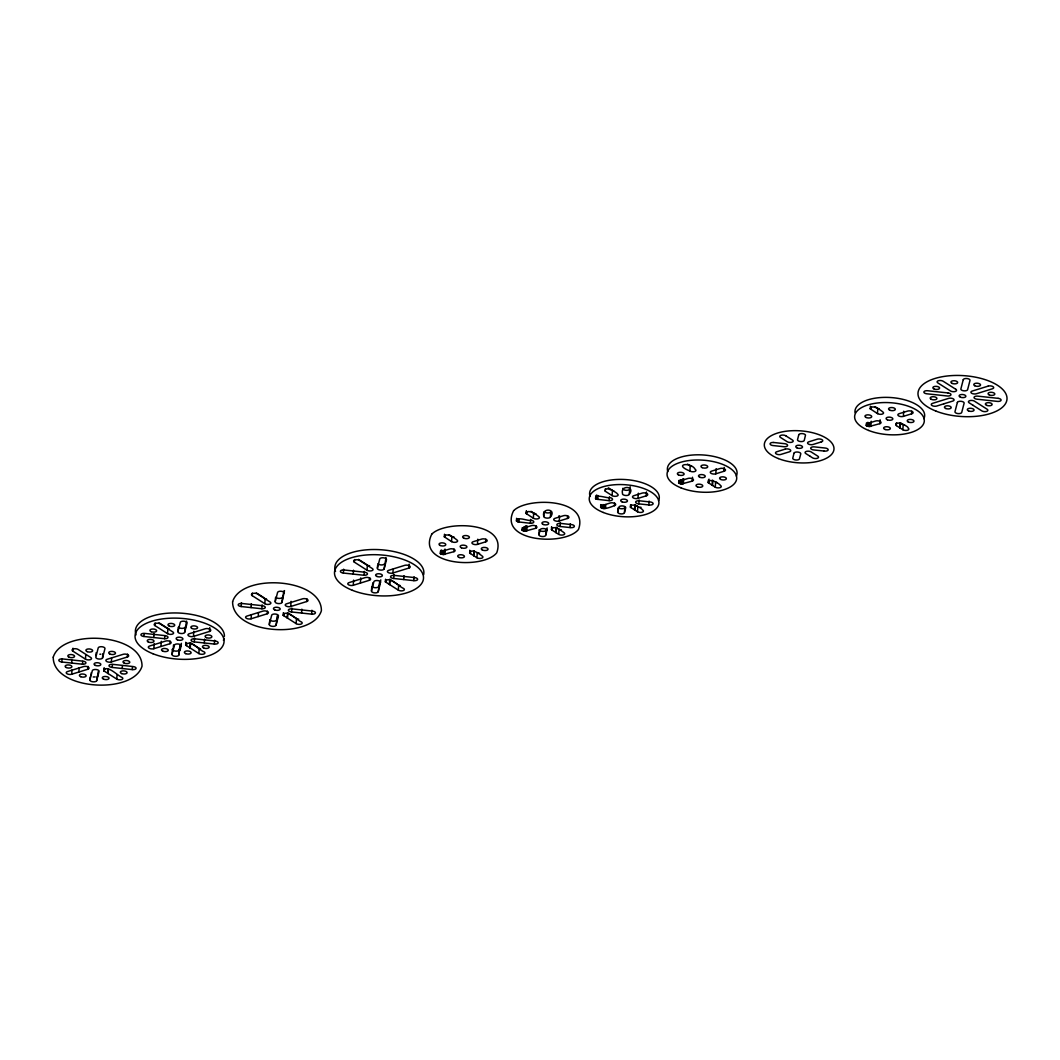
<?xml version="1.0" encoding="UTF-8"?>
<svg xmlns="http://www.w3.org/2000/svg" width="1060" height="1060" viewBox="0 0 1060 1060"><rect width="100%" height="100%" fill="white"/><g stroke="black" fill="none" stroke-linecap="round" stroke-linejoin="round"><path stroke-width="1.5" d="M61.838 662.01A3.405 1.563 3.9 0 1 58.856 660.115A3.405 1.563 3.9 0 1 62.619 658.949L83.382 661.202A3.405 1.563 3.9 0 1 85.886 663.043A3.405 1.563 3.9 0 1 82.521 664.222L61.838 662.01L62.023 659.135M71.696 663.07L71.881 660.194M72.809 651.105A3.405 1.563 3.9 0 1 73.365 648.945A3.405 1.563 3.9 0 1 78.135 649.449L90.789 657.518A3.405 1.563 3.9 0 1 90.232 659.678A3.405 1.563 3.9 0 1 85.462 659.161L72.809 651.105L72.994 648.23M71.722 674.24L87.847 669.244A3.405 1.563 3.9 0 0 88.245 667.058A3.405 1.563 3.9 0 0 83.448 666.621L67.522 671.563A3.405 1.563 3.9 0 0 66.952 673.723A3.405 1.563 3.9 0 0 71.722 674.24L72.027 669.933M78.864 672L79.169 667.694M82.521 664.222L82.72 661.361M85.462 659.161L85.754 654.855M87.847 669.244L88.046 666.369M89.941 679.897L92.326 670.688A3.405 1.563 3.9 0 1 96.102 669.523A3.405 1.563 3.9 0 1 99.07 671.417L96.698 680.626A3.405 1.563 3.9 0 1 92.922 681.792A3.405 1.563 3.9 0 1 89.941 679.897L90.14 677.035M91.094 675.564L91.293 672.689M95.97 655.583L96.168 652.708M96.698 680.626L96.99 676.32M97.838 676.081L98.129 671.775M102.542 657.968L104.953 648.64A3.405 1.563 3.9 0 0 101.985 646.746A3.405 1.563 3.9 0 0 98.209 647.912L95.877 657.014A3.405 1.563 3.9 0 0 98.567 658.989A3.405 1.563 3.9 0 0 102.542 657.968L102.833 653.662M103.787 670.794C106.596 663.931 117.528 675.67 122.099 677.446A3.405 1.563 3.9 0 1 121.542 679.606A3.405 1.563 3.9 0 1 116.772 679.089L103.787 670.794L103.986 667.919M104.317 671.152L104.516 668.277M107.842 673.405L108.133 669.099M108.147 673.577L108.438 669.258M111.366 661.957L127.385 656.988A3.405 1.563 3.9 0 0 127.942 654.828A3.405 1.563 3.9 0 0 123.172 654.312L107.153 659.28A3.405 1.563 3.9 0 0 106.583 661.44A3.405 1.563 3.9 0 0 111.366 661.957L111.658 657.65M112.214 667.429A3.405 1.563 3.9 0 1 108.995 665.614A3.405 1.563 3.9 0 1 112.572 664.328L133.07 666.541A3.405 1.563 3.9 0 1 136.051 668.436A3.405 1.563 3.9 0 1 132.275 669.602L112.214 667.429L112.413 664.567M116.772 679.089L117.064 674.783M122.218 668.502L122.417 665.627M127.385 656.988L127.584 654.113M132.275 669.602L132.474 666.727M143.922 636.477A3.405 1.563 3.9 0 1 140.953 634.582A3.405 1.563 3.9 0 1 144.716 633.416L165.479 635.669A3.405 1.563 3.9 0 1 167.97 637.51A3.405 1.563 3.9 0 1 164.618 638.703L143.922 636.477L144.107 633.893M153.779 637.537L154.044 633.655M154.893 625.572A3.405 1.563 3.9 0 1 155.449 623.413A3.405 1.563 3.9 0 1 160.219 623.929L172.886 631.985A3.405 1.563 3.9 0 1 172.329 634.145A3.405 1.563 3.9 0 1 167.559 633.642L154.893 625.572L155.065 622.989M153.819 648.707L169.944 643.712A3.405 1.563 3.9 0 0 170.329 641.525A3.405 1.563 3.9 0 0 165.546 641.088L149.606 646.03A3.405 1.563 3.9 0 0 149.049 648.19A3.405 1.563 3.9 0 0 153.819 648.707L154.177 643.539M160.961 646.467L161.319 641.3M164.618 638.703L164.79 636.119M167.559 633.642L167.904 628.461L159.04 622.829M169.944 643.712L170.117 641.128M172.038 654.378L172.396 649.197A3.405 1.563 3.9 0 0 175.364 651.092A3.405 1.563 3.9 0 0 179.14 649.926L180.279 645.381L178.782 655.106A3.405 1.563 3.9 0 1 175.019 656.273A3.405 1.563 3.9 0 1 172.038 654.378L174.423 645.169A3.405 1.563 3.9 0 1 178.186 643.99A3.405 1.563 3.9 0 1 181.167 645.885L179.935 650.548M173.191 650.032L173.548 644.864M177.961 631.482L180.306 622.392A3.405 1.563 3.9 0 1 184.069 621.226A3.405 1.563 3.9 0 1 187.05 623.121L184.625 632.436A3.405 1.563 3.9 0 1 180.65 633.469A3.405 1.563 3.9 0 1 177.961 631.482L178.226 627.613M178.782 655.106L179.14 649.926M181.167 645.885L181.34 643.301M184.625 632.436L186.6 621.054M185.566 644.864C190.469 638.915 198.843 650.164 204.196 651.913A3.405 1.563 3.9 0 1 203.639 654.073A3.405 1.563 3.9 0 1 198.869 653.569L185.884 645.262L185.739 642.28M185.884 645.262L186.056 642.678M186.401 645.62L186.586 643.036M189.939 647.872L190.283 642.704M190.23 648.044L190.588 642.877L199.214 648.389A3.405 1.563 3.9 0 0 200.631 648.958M193.45 636.424L209.482 631.455A3.405 1.563 3.9 0 0 210.039 629.295A3.405 1.563 3.9 0 0 205.269 628.779L189.236 633.747A3.405 1.563 3.9 0 0 188.68 635.907A3.405 1.563 3.9 0 0 193.45 636.424L193.808 631.256M194.311 641.909A3.405 1.563 3.9 0 1 191.091 640.094A3.405 1.563 3.9 0 1 194.656 638.809L215.167 641.008A3.405 1.563 3.9 0 1 218.148 642.903A3.405 1.563 3.9 0 1 214.372 644.069L194.311 641.909L194.576 638.027M198.869 653.569L199.214 648.389M204.315 642.969L204.58 639.087M209.482 631.455L209.748 627.586M214.372 644.069L214.637 640.2M241.203 606.545A3.405 1.563 3.9 0 1 238.222 604.65A3.405 1.563 3.9 0 1 241.985 603.484L262.748 605.737A3.405 1.563 3.9 0 1 265.252 607.579A3.405 1.563 3.9 0 1 261.886 608.758L241.203 606.545L241.468 602.663M251.061 607.605L251.326 603.723M252.174 595.64A3.405 1.563 3.9 0 1 252.731 593.481A3.405 1.563 3.9 0 1 257.5 593.997L270.154 602.053A3.405 1.563 3.9 0 1 269.598 604.213A3.405 1.563 3.9 0 1 264.828 603.697L252.174 595.64L252.346 593.057M251.088 618.775L267.213 613.78A3.405 1.563 3.9 0 0 267.61 611.593A3.405 1.563 3.9 0 0 262.814 611.156L246.887 616.099A3.405 1.563 3.9 0 0 246.317 618.258A3.405 1.563 3.9 0 0 251.088 618.775L251.352 614.893M258.229 616.536L258.494 612.654M261.886 608.758L262.151 604.889M264.828 603.697L265.185 598.529A3.405 1.563 3.9 0 0 266.59 599.085M267.213 613.78L267.385 611.196M269.306 624.433L271.691 615.224A3.405 1.563 3.9 0 1 275.467 614.058A3.405 1.563 3.9 0 1 278.435 615.953L276.064 625.161A3.405 1.563 3.9 0 1 272.287 626.341A3.405 1.563 3.9 0 1 269.306 624.433L269.492 621.849M284.504 590.592L281.907 602.504A3.405 1.563 3.9 0 1 277.932 603.524A3.405 1.563 3.9 0 1 275.242 601.55L275.494 597.668M276.064 625.161L277.561 615.449L277.203 620.617M281.907 602.504L283.868 591.122M283.152 615.33C285.962 608.466 296.893 620.206 301.464 621.981A3.405 1.563 3.9 0 1 300.907 624.141A3.405 1.563 3.9 0 1 296.137 623.625L283.152 615.33L283.338 612.746M283.683 615.688L283.855 613.104M287.207 617.94L287.565 612.773M287.512 618.112L287.856 612.932L296.495 618.457A3.405 1.563 3.9 0 0 298.761 619.159M290.731 606.492L306.751 601.524A3.405 1.563 3.9 0 0 307.307 599.364A3.405 1.563 3.9 0 0 302.537 598.847L286.518 603.816A3.405 1.563 3.9 0 0 285.962 605.975A3.405 1.563 3.9 0 0 290.731 606.492L291.076 601.325M291.579 611.978A3.405 1.563 3.9 0 1 288.36 610.163A3.405 1.563 3.9 0 1 291.937 608.864L312.435 611.077A3.405 1.563 3.9 0 1 315.416 612.971A3.405 1.563 3.9 0 1 311.653 614.137L291.579 611.978L291.844 608.096M296.137 623.625L296.495 618.457M301.583 613.038L301.848 609.155M306.751 601.524L306.923 598.94M311.653 614.137L311.905 610.255M343.387 573.049A3.405 1.563 3.9 0 1 340.406 571.154A3.405 1.563 3.9 0 1 344.169 569.989L364.932 572.241A3.405 1.563 3.9 0 1 367.436 574.083A3.405 1.563 3.9 0 1 364.07 575.275L343.387 573.049L343.652 569.18M353.245 574.109L353.497 570.227M354.345 562.144A3.405 1.563 3.9 0 1 354.915 559.985A3.405 1.563 3.9 0 1 359.684 560.501L372.338 568.558A3.405 1.563 3.9 0 1 371.782 570.717A3.405 1.563 3.9 0 1 367.012 570.214L354.345 562.144L354.53 559.561M353.272 585.279L369.397 580.284A3.405 1.563 3.9 0 0 369.794 578.097A3.405 1.563 3.9 0 0 364.998 577.66L349.071 582.602A3.405 1.563 3.9 0 0 348.501 584.762A3.405 1.563 3.9 0 0 353.272 585.279L353.629 580.111M360.413 583.04L360.771 577.872M364.07 575.275L364.335 571.393M367.012 570.214L367.369 565.033L358.505 559.402M369.397 580.284L369.569 577.7M380.792 579.873L378.248 591.679A3.405 1.563 3.9 0 1 374.471 592.845A3.405 1.563 3.9 0 1 371.49 590.95L371.755 587.068M371.49 590.95L372.908 582.722M377.413 568.054L379.758 558.965A3.405 1.563 3.9 0 1 383.534 557.798A3.405 1.563 3.9 0 1 386.502 559.693L384.091 569.008A3.405 1.563 3.9 0 1 380.116 570.042A3.405 1.563 3.9 0 1 377.413 568.054L377.599 565.47M378.248 591.679L379.745 581.953L379.387 587.121M384.091 569.008L386.052 557.626M385.337 581.834C388.145 574.971 399.077 586.723 403.648 588.486A3.405 1.563 3.9 0 1 403.091 590.645A3.405 1.563 3.9 0 1 398.322 590.142L385.337 581.834L385.522 579.25M385.867 582.192L386.039 579.608M389.391 584.444L389.749 579.277L397.447 584.179M389.696 584.616L390.04 579.449M392.902 572.996L408.935 568.027A3.405 1.563 3.9 0 0 409.491 565.868A3.405 1.563 3.9 0 0 404.721 565.351L388.702 570.32A3.405 1.563 3.9 0 0 388.132 572.493A3.405 1.563 3.9 0 0 392.902 572.996L393.167 569.127M393.764 578.482A3.405 1.563 3.9 0 1 390.544 576.667A3.405 1.563 3.9 0 1 394.121 575.381L414.619 577.581A3.405 1.563 3.9 0 1 417.6 579.475A3.405 1.563 3.9 0 1 413.824 580.642L393.764 578.482L394.029 574.6M398.322 590.142L398.679 584.961A3.405 1.563 3.9 0 0 400.084 585.531M403.767 579.542L404.032 575.673M408.935 568.027L409.2 564.158M413.824 580.642L414.089 576.773M440.337 553.572L440.933 551.73L449.546 549.04A3.405 1.563 3.9 0 1 454.329 549.491A3.405 1.563 3.9 0 1 453.932 551.664L443.252 554.539L440.337 553.572L440.509 550.988M440.867 553.929L441.132 550.047M441.556 554.221L441.821 550.339M442.378 554.42L442.643 550.551M444.312 536.824C446.048 531.709 454.952 538.255 456.886 539.938A3.405 1.563 3.9 0 1 456.317 542.111A3.405 1.563 3.9 0 1 451.547 541.594L444.312 536.824L444.484 534.24M443.252 554.539L443.517 550.657M444.697 537.208L444.869 534.624M444.127 554.526L444.484 549.358M444.962 554.42L445.306 549.252M451.547 541.594L451.904 536.426L449.162 534.664M453.932 551.664L454.104 549.08M469.567 552.817C471.779 547.927 479.955 554.327 482.128 556.01A3.405 1.563 3.9 0 1 481.717 558.183A3.405 1.563 3.9 0 1 476.934 557.745L469.885 553.214L469.739 550.233M469.885 553.214L470.057 550.63M470.401 553.572L470.574 550.988M473.926 555.824L474.284 550.657L474.231 555.996M477.45 544.376L485.652 541.832A3.405 1.563 3.9 0 0 486.606 539.712A3.405 1.563 3.9 0 0 481.902 539.023L473.237 541.7A3.405 1.563 3.9 0 0 472.68 543.873A3.405 1.563 3.9 0 0 477.45 544.376L477.795 539.209M476.934 557.745L477.292 552.578M485.652 541.832L485.838 539.249M516.445 520.884C518.075 515.955 527.867 521.547 531.259 520.248A3.405 1.563 3.9 0 1 533.75 522.103A3.405 1.563 3.9 0 1 530.398 523.282L518.154 521.878L516.445 520.884L516.617 518.3M516.829 521.268L517.015 518.684M517.413 521.613L517.598 519.029M518.154 521.878L518.327 519.294M518.989 522.063L519.161 519.48M522.116 530.199L522.712 528.357L531.325 525.68A3.405 1.563 3.9 0 1 536.108 526.118A3.405 1.563 3.9 0 1 535.724 528.291L525.031 531.166L522.116 530.199L522.302 527.615M522.646 530.557L522.818 527.973M523.349 530.848L523.614 526.966M524.157 531.06L524.422 527.178M526.105 513.451C527.84 508.336 536.744 514.882 538.666 516.564A3.405 1.563 3.9 0 1 538.109 518.737A3.405 1.563 3.9 0 1 533.339 518.221L526.105 513.451L526.277 510.867M525.031 531.166L525.389 525.985M526.475 513.848L526.648 511.251M525.919 531.166L526.264 525.985M526.74 531.06L527.098 525.879M530.398 523.282L530.663 519.4M533.339 518.221L533.683 513.053L530.941 511.304M535.724 528.291L535.896 525.707M538.97 534.611L539.275 529.642A3.405 1.563 3.9 0 0 542.72 531.378A3.405 1.563 3.9 0 0 546.059 529.96L545.715 535.141A3.405 1.563 3.9 0 1 542.362 536.545A3.405 1.563 3.9 0 1 538.917 534.81L540.202 529.748A3.405 1.563 3.9 0 1 543.966 528.582A3.405 1.563 3.9 0 1 546.947 530.477L545.715 535.141M543.74 516.074C541.408 507.276 557.216 508.76 550.405 517.028A3.405 1.563 3.9 0 1 546.43 518.048A3.405 1.563 3.9 0 1 543.74 516.074L543.913 513.49M546.947 530.477L547.119 527.893M550.405 517.028L550.763 511.848A3.405 1.563 3.9 0 1 547.675 512.947A3.405 1.563 3.9 0 1 544.217 511.715M551.346 529.457C553.558 524.554 561.734 530.954 563.907 532.637A3.405 1.563 3.9 0 1 563.509 534.823A3.405 1.563 3.9 0 1 558.713 534.372L551.664 529.854L551.518 526.86M551.664 529.854L551.836 527.27M552.18 530.212L552.366 527.628M555.718 532.465L556.063 527.284L559.07 529.205L558.713 534.372M556.01 532.624L556.367 527.456M559.23 521.017L567.444 518.459A3.405 1.563 3.9 0 0 568.399 516.352A3.405 1.563 3.9 0 0 563.682 515.65L555.016 518.327A3.405 1.563 3.9 0 0 554.459 520.5A3.405 1.563 3.9 0 0 559.23 521.017L559.587 515.836A3.405 1.563 3.9 0 1 558.819 516.008M560.091 526.489A3.405 1.563 3.9 0 1 556.871 524.673A3.405 1.563 3.9 0 1 560.435 523.388L571.857 524.634A3.405 1.563 3.9 0 1 574.255 526.674A3.405 1.563 3.9 0 1 570.094 527.562L560.091 526.489L560.356 522.606M567.444 518.459L567.617 515.875M570.094 527.562L570.359 523.68M595.601 498.65C594.832 493.218 607.857 498.757 610.017 497.63A3.405 1.563 3.9 0 1 612.521 499.472A3.405 1.563 3.9 0 1 609.155 500.664L596.913 499.26L595.601 498.65L595.773 496.067M596.17 498.995L596.435 495.113M596.913 499.26L597.178 495.378M597.747 499.432L598.012 495.563M600.556 507.183L601.484 505.726L610.083 503.05A3.405 1.563 3.9 0 1 614.88 503.487A3.405 1.563 3.9 0 1 614.482 505.673C611.911 506.455 599.417 512.325 600.728 504.6M600.874 507.581L601.06 504.997M601.404 507.939L601.59 505.355M602.106 508.23L602.279 505.647M602.915 508.429L603.18 504.56M603.803 508.535L604.067 504.666M605.233 491.217C604.12 485.056 617.251 492.701 617.423 493.947A3.405 1.563 3.9 0 1 616.867 496.106A3.405 1.563 3.9 0 1 612.097 495.603L605.233 491.217L605.419 488.633M604.677 508.535L604.942 504.666M605.499 508.429L605.764 504.56M609.155 500.664L609.42 496.782M612.097 495.603L612.455 490.422L608.334 487.799M614.482 505.673L614.654 503.089M617.728 511.993L618.96 507.13A3.405 1.563 3.9 0 1 622.724 505.951A3.405 1.563 3.9 0 1 625.705 507.846L624.472 512.51A3.405 1.563 3.9 0 1 621.12 513.914A3.405 1.563 3.9 0 1 617.675 512.192L617.993 508.111M624.472 512.51L624.817 507.342A3.405 1.563 3.9 0 1 622.352 508.734A3.405 1.563 3.9 0 1 618.51 507.833M629.176 494.397C635.974 486.142 620.166 484.658 622.498 493.443A3.405 1.563 3.9 0 0 625.188 495.431A3.405 1.563 3.9 0 0 629.176 494.397L630.17 486.725M630.422 507.223C630.488 501.764 641.697 508.031 642.665 510.019A3.405 1.563 3.9 0 1 642.267 512.192A3.405 1.563 3.9 0 1 637.484 511.755L630.422 507.223L630.594 504.639M630.952 507.581L631.124 504.997M634.476 509.833L634.834 504.666M634.768 510.006L635.125 504.838L637.828 506.587A3.405 1.563 3.9 0 0 638.491 506.892M637.987 498.385L646.202 495.841A3.405 1.563 3.9 0 0 647.157 493.721A3.405 1.563 3.9 0 0 642.453 493.033L633.787 495.709A3.405 1.563 3.9 0 0 633.217 497.869A3.405 1.563 3.9 0 0 637.987 498.385L638.345 493.218M637.484 511.755L637.828 506.587M638.849 503.871A3.405 1.563 3.9 0 1 635.629 502.056A3.405 1.563 3.9 0 1 639.193 500.77L650.628 502.016A3.405 1.563 3.9 0 1 653.013 504.057A3.405 1.563 3.9 0 1 648.852 504.931L638.849 503.871L639.114 499.989M646.202 495.841L646.467 491.959M648.852 504.931L649.117 501.062M678.665 483.016L679.261 481.16L687.874 478.484A3.405 1.563 3.9 0 1 692.657 478.921A3.405 1.563 3.9 0 1 692.273 481.108L681.58 483.969L678.665 483.016L678.837 480.432M679.195 483.373L679.367 480.776M679.897 483.665L680.162 479.783M680.706 483.863L680.971 479.981M681.58 483.969L681.845 480.087M682.468 483.969L682.733 480.087M683.289 483.863L683.647 478.696L682.812 478.802M689.888 471.024C672.318 463.975 691.319 461.776 695.214 469.381A3.405 1.563 3.9 0 1 694.658 471.541A3.405 1.563 3.9 0 1 689.888 471.024L690.232 465.857L687.49 464.108M692.273 481.108L692.524 477.225M708.212 482.658C708.279 477.199 719.475 483.466 720.456 485.44A3.405 1.563 3.9 0 1 720.058 487.626A3.405 1.563 3.9 0 1 715.262 487.189L708.212 482.658L708.385 480.074M708.729 483.016L708.994 479.133M712.267 485.268L712.612 480.1L712.558 485.44M715.778 473.82L723.993 471.263A3.405 1.563 3.9 0 0 724.947 469.156A3.405 1.563 3.9 0 0 720.23 468.467L711.565 471.143A3.405 1.563 3.9 0 0 711.008 473.303A3.405 1.563 3.9 0 0 715.778 473.82L716.136 468.652M715.262 487.189L715.619 482.008A3.405 1.563 3.9 0 0 717.063 482.552M723.993 471.263L724.245 467.394M866.258 425.563L866.855 423.722L875.467 421.045A3.405 1.563 3.9 0 1 880.25 421.483A3.405 1.563 3.9 0 1 879.853 423.669L869.173 426.531L866.258 425.563L866.431 422.98M866.788 425.921L866.961 423.337M867.478 426.213L867.742 422.344M868.299 426.425L868.564 422.542M870.233 408.815C871.969 403.701 880.873 410.246 882.808 411.929A3.405 1.563 3.9 0 1 882.238 414.102A3.405 1.563 3.9 0 1 877.468 413.585L870.233 408.815L870.406 406.232M869.173 426.531L869.438 422.649M870.618 409.213L870.79 406.629M870.048 426.531L870.313 422.649M870.883 426.425L871.227 421.244M877.468 413.585L877.826 408.418L875.083 406.669M879.853 423.669L880.118 419.786M896.323 425.577C892.944 419.363 909.056 426.2 908.049 428.001A3.405 1.563 3.9 0 1 907.638 430.188A3.405 1.563 3.9 0 1 902.855 429.737L896.323 425.577L896.495 422.993M899.847 427.829L900.205 422.649L903.213 424.57A3.405 1.563 3.9 0 0 904.657 425.113M900.152 427.988L900.496 422.821M903.372 416.381L911.573 413.824A3.405 1.563 3.9 0 0 912.528 411.717A3.405 1.563 3.9 0 0 907.824 411.015L899.158 413.692A3.405 1.563 3.9 0 0 898.602 415.865A3.405 1.563 3.9 0 0 903.372 416.381L903.716 411.2M902.855 429.737L903.213 424.57M911.573 413.824L911.759 411.24M372.643 586.604L373.875 581.741A3.405 1.563 3.9 0 1 377.638 580.562A3.405 1.563 3.9 0 1 380.619 582.47M275.242 601.55L277.574 592.46A3.405 1.563 3.9 0 1 281.351 591.281A3.405 1.563 3.9 0 1 284.319 593.176M431.804 534.094C415.931 565.523 483.426 569.657 496.729 552.803C507.819 521.825 445.916 520.195 431.95 533.962M513.583 510.734C497.723 542.15 565.205 546.284 578.508 529.43C589.599 498.452 527.694 496.822 513.742 510.589M95.201 676.942L93.214 676.969M99.826 654.232L100.819 654.192M256.321 592.885L263.913 597.721M855.036 412.738A34.914 16.019 3.9 0 1 892.268 397.646A34.914 16.019 3.9 0 1 923.909 418.687M879.23 408.975A3.405 1.563 3.9 0 1 877.826 408.418M169.322 629.03A3.405 1.563 3.9 0 1 167.904 628.461M184.983 627.268A3.405 1.563 3.9 0 1 181.896 628.368A3.405 1.563 3.9 0 1 178.438 627.136M224.11 638.345A44.599 20.458 3.9 0 1 223.395 640.28M136.077 634.847A44.599 20.458 3.9 0 1 176.357 612.958A44.599 20.458 3.9 0 1 224.402 636.344M282.252 597.337A3.405 1.563 3.9 0 1 279.164 598.423A3.405 1.563 3.9 0 1 275.719 597.191M276.408 619.994A3.405 1.563 3.9 0 1 273.082 621.2A3.405 1.563 3.9 0 1 269.677 619.676M335.53 571.419A44.599 20.458 3.9 0 1 377.996 549.583A44.599 20.458 3.9 0 1 423.576 574.917M369.635 565.749A3.405 1.563 3.9 0 1 368.774 565.603M368.005 565.351A3.405 1.563 3.9 0 1 367.369 565.033M384.435 563.841A3.405 1.563 3.9 0 1 381.348 564.94A3.405 1.563 3.9 0 1 377.903 563.708M378.592 586.498A3.405 1.563 3.9 0 1 375.717 587.717A3.405 1.563 3.9 0 1 372.1 586.591M479.597 553.254A3.405 1.563 3.9 0 1 477.941 552.883M454.17 537.129A3.405 1.563 3.9 0 1 453.309 536.983M561.376 529.881A3.405 1.563 3.9 0 1 559.733 529.51M535.962 513.755A3.405 1.563 3.9 0 1 533.683 513.053M641.022 507.289A3.405 1.563 3.9 0 1 640.147 507.25M613.859 490.992A3.405 1.563 3.9 0 1 612.455 490.422M629.521 489.23A3.405 1.563 3.9 0 1 625.546 490.25A3.405 1.563 3.9 0 1 622.856 488.276M590.036 496.252A34.914 16.019 3.9 0 1 625.281 479.544A34.914 16.019 3.9 0 1 658.538 500.704M691.65 466.413A3.405 1.563 3.9 0 1 690.232 465.857M667.813 471.673A34.914 16.019 3.9 0 1 703.072 454.965A34.914 16.019 3.9 0 1 736.316 476.125M53.238 657.187C52.801 690.139 133.242 694.976 142.027 666.183C142.464 633.231 62.01 628.408 53.238 657.187M232.604 601.722C232.166 634.688 312.607 639.511 321.392 610.719C321.829 577.766 241.375 572.943 232.604 601.722M794.006 453.216L792.734 458.291A3.405 1.563 3.9 0 0 796.179 460.014A3.405 1.563 3.9 0 0 799.518 458.609L800.764 453.945A3.405 1.563 3.9 0 0 797.783 452.05A3.405 1.563 3.9 0 0 794.006 453.216M957.365 402.482L954.981 411.691A3.405 1.563 3.9 0 0 957.962 413.585A3.405 1.563 3.9 0 0 961.725 412.419L964.11 403.211A3.405 1.563 3.9 0 0 961.128 401.316A3.405 1.563 3.9 0 0 957.365 402.482M798.776 434.785L797.557 439.542A3.405 1.563 3.9 0 0 800.247 441.517A3.405 1.563 3.9 0 0 804.222 440.496L805.507 435.103A3.405 1.563 3.9 0 0 802.102 433.593A3.405 1.563 3.9 0 0 798.776 434.785M963.249 379.705L960.903 388.808A3.405 1.563 3.9 0 0 963.593 390.782A3.405 1.563 3.9 0 0 967.581 389.762L969.993 380.434A3.405 1.563 3.9 0 0 967.012 378.539A3.405 1.563 3.9 0 0 963.249 379.705M943.904 403.794L936.762 406.033A3.405 1.563 3.9 0 1 931.992 405.516A3.405 1.563 3.9 0 1 932.548 403.356L948.488 398.414A3.405 1.563 3.9 0 1 953.271 398.851A3.405 1.563 3.9 0 1 952.887 401.038L943.904 403.794M785.142 449.149L776.529 451.825A3.405 1.563 3.9 0 0 776.172 453.865A3.405 1.563 3.9 0 0 780.558 454.528L789.528 451.772A3.405 1.563 3.9 0 0 789.925 449.586A3.405 1.563 3.9 0 0 785.142 449.149M821.248 441.927L813.046 444.484A3.405 1.563 3.9 0 1 808.276 443.968A3.405 1.563 3.9 0 1 808.833 441.808L817.499 439.118A3.405 1.563 3.9 0 1 822.202 439.82A3.405 1.563 3.9 0 1 821.248 441.927M988.212 386.105L972.179 391.074A3.405 1.563 3.9 0 0 971.622 393.233A3.405 1.563 3.9 0 0 976.392 393.75L992.425 388.781A3.405 1.563 3.9 0 0 992.981 386.622A3.405 1.563 3.9 0 0 988.212 386.105M773.721 442.497L773.283 442.457A3.405 1.563 3.9 0 0 770.09 443.742A3.405 1.563 3.9 0 0 772.806 445.531L784.215 446.75A3.405 1.563 3.9 0 0 787.567 445.571A3.405 1.563 3.9 0 0 785.062 443.729L773.721 442.497M947.985 392.942L927.659 390.742A3.405 1.563 3.9 0 0 923.896 391.908A3.405 1.563 3.9 0 0 926.864 393.803L947.56 396.016A3.405 1.563 3.9 0 0 950.926 394.837A3.405 1.563 3.9 0 0 948.422 392.995L947.985 392.942M998.109 398.335L977.598 396.122A3.405 1.563 3.9 0 0 974.034 397.407A3.405 1.563 3.9 0 0 977.254 399.223L997.314 401.395A3.405 1.563 3.9 0 0 1001.09 400.229A3.405 1.563 3.9 0 0 998.109 398.335M823.912 451.03L813.894 449.957A3.405 1.563 3.9 0 1 810.688 448.142A3.405 1.563 3.9 0 1 814.252 446.856L824.799 447.996A3.405 1.563 3.9 0 1 828.151 449.957A3.405 1.563 3.9 0 1 823.912 451.03M973.173 405.37L969.344 402.946A3.405 1.563 3.9 0 1 969.476 400.746A3.405 1.563 3.9 0 1 974.272 401.051L987.138 409.24A3.405 1.563 3.9 0 1 986.582 411.399A3.405 1.563 3.9 0 1 981.812 410.882L973.173 405.37M809.827 456.091L805.997 453.68A3.405 1.563 3.9 0 1 806.117 451.481A3.405 1.563 3.9 0 1 810.926 451.785L817.724 456.105A3.405 1.563 3.9 0 1 817.313 458.291A3.405 1.563 3.9 0 1 812.53 457.841L809.827 456.091M786.003 435.938L785.433 435.594A3.405 1.563 3.9 0 0 780.955 435.315A3.405 1.563 3.9 0 0 780.292 437.316L787.143 441.689A3.405 1.563 3.9 0 0 791.913 442.205A3.405 1.563 3.9 0 0 792.482 440.046L786.003 435.938M955.828 389.311L943.162 381.242A3.405 1.563 3.9 0 0 938.391 380.739A3.405 1.563 3.9 0 0 937.835 382.899L950.502 390.954A3.405 1.563 3.9 0 0 955.272 391.471A3.405 1.563 3.9 0 0 955.828 389.311M960.453 397.208A3.405 1.563 3.9 0 0 965.859 396.427A3.405 1.563 3.9 0 0 961.142 394.558A3.405 1.563 3.9 0 0 960.453 397.208M868.63 430.44A34.914 16.019 3.9 0 0 924.081 422.423A34.914 16.019 3.9 0 0 875.666 403.224A34.914 16.019 3.9 0 0 868.63 430.44M885.193 429.512A3.405 1.563 3.9 0 0 890.374 428.518A3.405 1.563 3.9 0 0 885.378 426.822A3.405 1.563 3.9 0 0 885.193 429.512M866.06 417.454A3.405 1.563 3.9 0 0 871.651 416.925A3.405 1.563 3.9 0 0 867.279 414.871A3.405 1.563 3.9 0 0 866.06 417.454M908.221 421.959A3.405 1.563 3.9 0 0 913.879 421.535A3.405 1.563 3.9 0 0 909.665 419.416A3.405 1.563 3.9 0 0 908.221 421.959M889.79 410.207A3.405 1.563 3.9 0 0 895.289 409.531A3.405 1.563 3.9 0 0 890.731 407.583A3.405 1.563 3.9 0 0 889.79 410.207M887.432 419.839A3.405 1.563 3.9 0 0 892.838 419.058A3.405 1.563 3.9 0 0 888.121 417.19A3.405 1.563 3.9 0 0 887.432 419.839M797.107 447.943A3.405 1.563 3.9 0 0 802.513 447.161A3.405 1.563 3.9 0 0 797.796 445.293A3.405 1.563 3.9 0 0 797.107 447.943M778.305 458.543A34.914 16.019 3.9 0 0 833.756 450.526A34.914 16.019 3.9 0 0 785.341 431.327A34.914 16.019 3.9 0 0 778.305 458.543M935.887 411.068A44.599 20.458 3.9 0 0 1006.708 400.839A44.599 20.458 3.9 0 0 944.871 376.3A44.599 20.458 3.9 0 0 935.887 411.068M931.183 399.275A3.405 1.563 3.9 0 0 936.841 398.838A3.405 1.563 3.9 0 0 932.615 396.731A3.405 1.563 3.9 0 0 931.183 399.275M989.338 394.969A3.405 1.563 3.9 0 0 994.797 394.254A3.405 1.563 3.9 0 0 990.172 392.333A3.405 1.563 3.9 0 0 989.338 394.969M974.736 385.734A3.405 1.563 3.9 0 0 980.434 385.363A3.405 1.563 3.9 0 0 976.313 383.203A3.405 1.563 3.9 0 0 974.736 385.734M945.785 408.511A3.405 1.563 3.9 0 0 951.191 407.729A3.405 1.563 3.9 0 0 946.474 405.861A3.405 1.563 3.9 0 0 945.785 408.511M952.264 383.442A3.405 1.563 3.9 0 0 957.67 382.66A3.405 1.563 3.9 0 0 952.953 380.792A3.405 1.563 3.9 0 0 952.264 383.442M934.204 389.046A3.405 1.563 3.9 0 0 939.597 388.265A3.405 1.563 3.9 0 0 934.88 386.397A3.405 1.563 3.9 0 0 934.204 389.046M986.714 405.37A3.405 1.563 3.9 0 0 992.12 404.602A3.405 1.563 3.9 0 0 987.403 402.72A3.405 1.563 3.9 0 0 986.714 405.37M968.654 410.975A3.405 1.563 3.9 0 0 974.06 410.193A3.405 1.563 3.9 0 0 969.344 408.325A3.405 1.563 3.9 0 0 968.654 410.975M95.426 665.415A3.405 1.563 3.9 0 0 100.819 664.633A3.405 1.563 3.9 0 0 96.102 662.765A3.405 1.563 3.9 0 0 95.426 665.415M66.144 667.482A3.405 1.563 3.9 0 0 71.802 667.045A3.405 1.563 3.9 0 0 67.588 664.938A3.405 1.563 3.9 0 0 66.144 667.482M124.298 663.176A3.405 1.563 3.9 0 0 129.757 662.46A3.405 1.563 3.9 0 0 125.133 660.539A3.405 1.563 3.9 0 0 124.298 663.176M109.697 653.941A3.405 1.563 3.9 0 0 115.394 653.569A3.405 1.563 3.9 0 0 111.273 651.41A3.405 1.563 3.9 0 0 109.697 653.941M80.759 676.717A3.405 1.563 3.9 0 0 86.151 675.935A3.405 1.563 3.9 0 0 81.434 674.067A3.405 1.563 3.9 0 0 80.759 676.717M87.225 651.648A3.405 1.563 3.9 0 0 92.631 650.88A3.405 1.563 3.9 0 0 87.914 648.998A3.405 1.563 3.9 0 0 87.225 651.648M69.165 657.253A3.405 1.563 3.9 0 0 74.571 656.471A3.405 1.563 3.9 0 0 69.854 654.603A3.405 1.563 3.9 0 0 69.165 657.253M121.688 673.59A3.405 1.563 3.9 0 0 127.081 672.808A3.405 1.563 3.9 0 0 122.364 670.927A3.405 1.563 3.9 0 0 121.688 673.59M103.615 679.182A3.405 1.563 3.9 0 0 109.021 678.4A3.405 1.563 3.9 0 0 104.304 676.532A3.405 1.563 3.9 0 0 103.615 679.182M152.945 653.742A44.599 20.458 3.9 0 0 223.766 643.513A44.599 20.458 3.9 0 0 161.928 618.974A44.599 20.458 3.9 0 0 152.945 653.742M177.51 639.895A3.405 1.563 3.9 0 0 182.916 639.114A3.405 1.563 3.9 0 0 178.199 637.232A3.405 1.563 3.9 0 0 177.51 639.895M148.241 641.949A3.405 1.563 3.9 0 0 153.899 641.525A3.405 1.563 3.9 0 0 149.672 639.405A3.405 1.563 3.9 0 0 148.241 641.949M206.382 637.643A3.405 1.563 3.9 0 0 211.854 636.928A3.405 1.563 3.9 0 0 207.23 635.006A3.405 1.563 3.9 0 0 206.382 637.643M191.794 628.408A3.405 1.563 3.9 0 0 197.491 628.037A3.405 1.563 3.9 0 0 193.37 625.89A3.405 1.563 3.9 0 0 191.794 628.408M162.843 651.184A3.405 1.563 3.9 0 0 168.249 650.403A3.405 1.563 3.9 0 0 163.531 648.534A3.405 1.563 3.9 0 0 162.843 651.184M169.322 626.129A3.405 1.563 3.9 0 0 174.728 625.347A3.405 1.563 3.9 0 0 170.011 623.479A3.405 1.563 3.9 0 0 169.322 626.129M151.249 631.72A3.405 1.563 3.9 0 0 156.655 630.938A3.405 1.563 3.9 0 0 151.938 629.07A3.405 1.563 3.9 0 0 151.249 631.72M203.772 648.058A3.405 1.563 3.9 0 0 209.178 647.276A3.405 1.563 3.9 0 0 204.461 645.408A3.405 1.563 3.9 0 0 203.772 648.058M185.712 653.649A3.405 1.563 3.9 0 0 191.118 652.867A3.405 1.563 3.9 0 0 186.401 650.999A3.405 1.563 3.9 0 0 185.712 653.649M274.792 609.95A3.405 1.563 3.9 0 0 280.185 609.169A3.405 1.563 3.9 0 0 275.481 607.3A3.405 1.563 3.9 0 0 274.792 609.95M376.976 576.468A3.405 1.563 3.9 0 0 382.368 575.686A3.405 1.563 3.9 0 0 377.651 573.804A3.405 1.563 3.9 0 0 376.976 576.468M352.397 590.314A44.599 20.458 3.9 0 0 423.218 580.085A44.599 20.458 3.9 0 0 361.38 555.546A44.599 20.458 3.9 0 0 352.397 590.314M482.3 549.968A3.405 1.563 3.9 0 0 487.958 549.544A3.405 1.563 3.9 0 0 483.744 547.424A3.405 1.563 3.9 0 0 482.3 549.968M459.272 557.52A3.405 1.563 3.9 0 0 464.452 556.526A3.405 1.563 3.9 0 0 459.457 554.831A3.405 1.563 3.9 0 0 459.272 557.52M440.139 545.463A3.405 1.563 3.9 0 0 445.73 544.919A3.405 1.563 3.9 0 0 441.358 542.879A3.405 1.563 3.9 0 0 440.139 545.463M463.869 538.202A3.405 1.563 3.9 0 0 469.368 537.539A3.405 1.563 3.9 0 0 464.81 535.578A3.405 1.563 3.9 0 0 463.869 538.202M461.511 547.848A3.405 1.563 3.9 0 0 466.917 547.066A3.405 1.563 3.9 0 0 462.2 545.198A3.405 1.563 3.9 0 0 461.511 547.848M543.29 524.475A3.405 1.563 3.9 0 0 548.696 523.693A3.405 1.563 3.9 0 0 543.979 521.825A3.405 1.563 3.9 0 0 543.29 524.475M622.061 501.857A3.405 1.563 3.9 0 0 627.454 501.075A3.405 1.563 3.9 0 0 622.737 499.194A3.405 1.563 3.9 0 0 622.061 501.857M603.259 512.457A34.914 16.019 3.9 0 0 658.697 504.441A34.914 16.019 3.9 0 0 610.295 485.228A34.914 16.019 3.9 0 0 603.259 512.457M720.628 479.411A3.405 1.563 3.9 0 0 726.285 478.974A3.405 1.563 3.9 0 0 722.072 476.854A3.405 1.563 3.9 0 0 720.628 479.411M697.599 486.964A3.405 1.563 3.9 0 0 702.793 485.957A3.405 1.563 3.9 0 0 697.785 484.261A3.405 1.563 3.9 0 0 697.599 486.964M681.05 487.878A34.914 16.019 3.9 0 0 736.488 479.862A34.914 16.019 3.9 0 0 688.086 460.663A34.914 16.019 3.9 0 0 681.05 487.878M678.479 474.906A3.405 1.563 3.9 0 0 684.071 474.363A3.405 1.563 3.9 0 0 679.698 472.323A3.405 1.563 3.9 0 0 678.479 474.906M702.21 467.645A3.405 1.563 3.9 0 0 707.709 466.97A3.405 1.563 3.9 0 0 703.138 465.022A3.405 1.563 3.9 0 0 702.21 467.645M699.838 477.278A3.405 1.563 3.9 0 0 705.245 476.496A3.405 1.563 3.9 0 0 700.528 474.628A3.405 1.563 3.9 0 0 699.838 477.278"/></g></svg>
